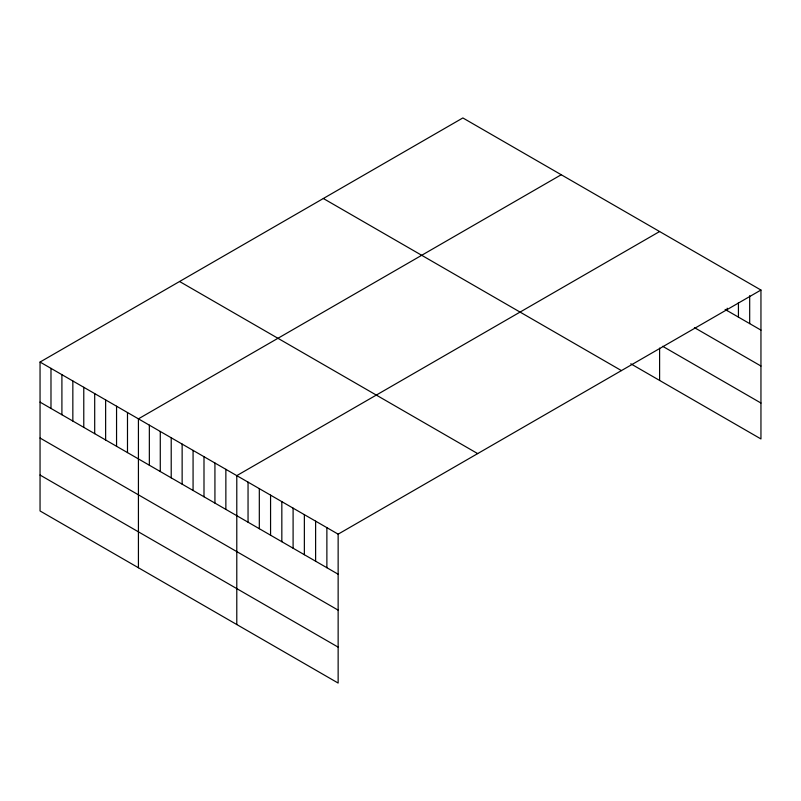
<?xml version="1.0" encoding="UTF-8"?>
<svg xmlns="http://www.w3.org/2000/svg" width="801" height="801" viewBox="0 0 801 801"><rect width="100%" height="100%" fill="white"/><g stroke="black" fill="none" stroke-linecap="round" stroke-linejoin="round"><path stroke-width="1.2" d="M760.95 290.042L338.142 534.157L338.142 683.053L40.05 510.958L40.05 362.052L462.858 117.947L760.95 290.042L760.95 438.948L630.788 363.794M561.231 174.738L138.423 418.843L138.423 567.749M659.603 231.529L236.786 475.634L236.786 624.54M725.115 309.426L760.95 330.112M694.407 327.609L760.95 366.027M662.667 346.292L760.95 403.033M323.334 198.498L621.426 370.603M179.574 281.501L477.666 453.596M40.05 362.052L338.142 534.157M40.05 402.122L338.142 574.217M40.05 438.037L338.142 610.132M40.05 475.043L338.142 647.138M749.686 295.689L749.686 323.614M738.432 302.538L738.432 317.106M727.168 308.175L727.168 310.608M659.603 348.105L659.603 380.435M326.878 527.649L326.878 567.719M315.614 521.151L315.614 561.221M304.36 514.653L304.36 554.713M293.096 508.144L293.096 548.214M281.832 501.646L281.832 541.716M270.568 495.138L270.568 535.208M259.314 488.64L259.314 528.71M248.05 482.142L248.05 522.212M225.862 469.326L225.862 509.396M214.928 463.018L214.928 503.088M203.995 456.71L203.995 496.77M193.071 450.392L193.071 490.462M182.137 444.084L182.137 484.154M171.214 437.777L171.214 477.847M160.28 431.469L160.28 471.529M149.346 425.151L149.346 465.221M127.489 412.535L127.489 452.605M116.556 406.227L116.556 446.287M105.632 399.919L105.632 439.979M94.698 393.601L94.698 433.671M83.775 387.294L83.775 427.364M72.841 380.986L72.841 421.056M61.907 374.678L61.907 414.738M50.984 368.36L50.984 408.43"/></g></svg>
